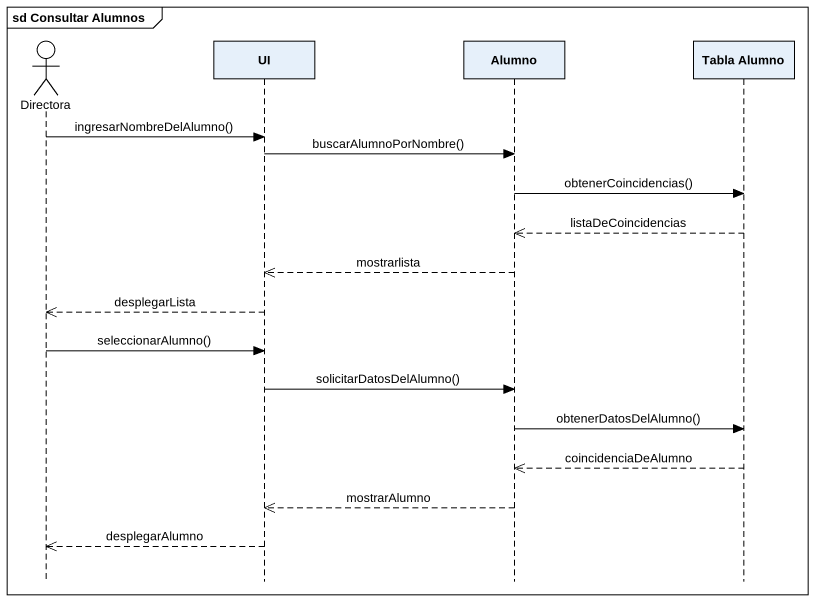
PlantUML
@startuml
mainframe sd Consultar Alumnos
hide footbox
actor Directora
participant UI
participant Alumno
participant "Tabla Alumno" as Tabla_Alumno

Directora -> UI : ingresarNombreDelAlumno()
UI -> Alumno : buscarAlumnoPorNombre()
Alumno -> Tabla_Alumno : obtenerCoincidencias()
Tabla_Alumno -->> Alumno : listaDeCoincidencias
Alumno -->> UI : mostrarlista
UI -->> Directora : desplegarLista
Directora -> UI : seleccionarAlumno()
UI -> Alumno : solicitarDatosDelAlumno()
Alumno -> Tabla_Alumno : obtenerDatosDelAlumno()
Tabla_Alumno -->> Alumno : coincidenciaDeAlumno
Alumno -->> UI : mostrarAlumno
UI -->> Directora : desplegarAlumno
@enduml
